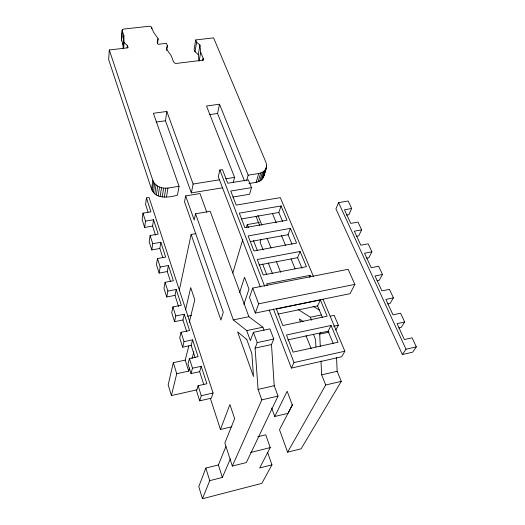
<?xml version="1.0" encoding="UTF-8"?>
<svg xmlns="http://www.w3.org/2000/svg" width="525" height="525" viewBox="0 0 525 525"><rect width="100%" height="100%" fill="white"/><g stroke="black" fill="none" stroke-linecap="round" stroke-linejoin="round"><path stroke-width="0.79" d="M123.165 48.287L123.04 45.104L121.485 39.742M157.553 43.503L158.137 38.686L153.458 32.071L151.627 27.274L150.59 26.473L149.107 26.27L123.802 29.052L122.555 29.564L122.141 30.535L123.808 35.392L124.084 42.578L123.631 48.228M124.084 42.578L127.319 45.439L128.139 47.782L109.279 49.967L108.675 59.66L151.587 189.282C155.61 199.52 169.194 197.558 177.463 195.162L179.051 186.296L153.398 113.295L166.838 111.451L193.115 184.039L191.349 192.892L222.659 187.779M121.4 40.261L122.154 30.266M121.465 40.543L122.364 29.774M121.872 38.489L122.056 36.054M122.371 31.999L122.555 29.564M123.04 45.104L123.808 35.392M127.116 47.86L127.319 45.439M151.449 28.888L151.627 27.274M201.213 366.312L199.657 371.674L191.034 373.564L192.498 368.209L201.213 366.312L206.883 383.729L198.089 385.698L196.54 390.915L199.697 400.844L211.345 398.18L213.058 393.028L149.061 197.512L146.436 197.938L150.951 211.831L142.971 213.163L142.137 219.542L144.651 227.456L152.591 226.091L153.53 219.758L145.51 221.123L144.651 227.456M146.436 197.938L145.576 204.389L148.057 212.067M166.727 50.439L167.37 45.649L166.484 43.332L158.045 44.31L157.178 42L158.137 38.686M151.587 189.282L152.827 180.338L109.279 49.967M152.342 190.962L153.595 182.031L152.827 180.338M248.922 183.488C253.811 182.536 260.505 182.792 263.235 177.66C264.383 172.764 268.006 167.619 266.017 162.501L213.59 37.866L195.7 39.946L194.099 49.501L195.011 51.778L198.286 54.58L198.936 60.946M153.425 192.491L154.691 183.573L153.595 182.031M263.786 176.21L266.667 165.808M154.79 193.843L156.076 184.938L154.691 183.573M191.349 192.892L165.493 120.763L166.838 111.451M153.53 219.758L158.196 234.084L150.104 235.495L149.185 241.749L151.778 249.907L159.83 248.469L160.853 242.268L152.729 243.705L151.778 249.907M156.391 194.998L157.697 186.093L156.076 184.938M158.189 195.923L159.528 187.031L157.697 186.093M160.145 196.606L161.51 187.72L159.528 187.031M162.212 197.019L163.603 188.14L167.947 188.081L179.051 186.296M164.345 197.137L165.762 188.265M166.504 196.947L167.947 188.081M160.853 242.268L165.664 257.047L157.461 258.536L156.457 264.652L159.134 273.072L167.291 271.55L168.413 265.493L160.171 267.015L159.134 273.072M195.011 51.778L196.626 42.23L195.7 39.946M198.286 54.58L199.946 45.052L196.626 42.23M199.152 60.953L200.688 52.244L199.946 45.052M202.794 60.847L203.221 58.478L200.688 52.244M203.018 60.355L203.221 58.478M168.413 265.493L173.375 280.75L165.067 282.325L163.964 288.291L166.72 296.986L174.989 295.378L176.216 289.472L167.862 291.08L166.72 296.986M206.817 212.303L199.986 193.554L185.666 195.904L184.524 201.869L223.296 312.211L220.927 320.047L191.146 234.465L195.877 233.632M176.216 289.472L181.342 305.228L172.909 306.895L171.708 312.697L174.562 321.674L182.943 319.981L184.275 314.239L175.803 315.938L174.562 321.674M179.228 290.528L191.146 234.465M264.016 330.271L262.868 327.206L248.889 316.7L210.197 211.293L195.536 213.787L194.204 220.047L185.666 195.904M244.506 180.981L217.534 113.492L219.502 104.239L206.502 106.017L234.583 177.371L233.251 182.523M188.829 345.916L185.22 360.111L173.322 362.663L168.177 384.871L171.399 395.574L196.829 389.852M185.568 309.789L190.706 287.621L194.782 299.768L189.256 322.409M184.275 314.239L189.571 330.527L181.02 332.286L179.714 337.91L182.661 347.189L191.159 345.398L192.603 339.839L184.012 341.631L182.661 347.189M232.988 197.013L249.585 194.243L251.495 187.622L248.384 179.898L227.738 183.245L222.456 169.608L219.877 170.015L218.295 176.761L260.393 286.958M171.399 395.574L176.728 373.721L173.322 362.663M192.603 339.839L198.082 356.678L189.413 358.536L187.989 363.969L191.034 373.564M176.728 373.721L188.698 371.103L189.532 367.999M192.025 358.68L193.889 351.691M246.737 180.338L248.168 175.192L219.502 104.239M167.37 45.649L166.438 48.996L171.235 55.775L173.637 62.094L174.897 63.203L176.38 63.42L201.757 60.309L202.972 59.784L203.3 58.78M256.147 182.306L258.727 173.493C262.113 172.974 265.525 170.835 266.451 167.37M258.077 181.834L260.676 173.02M259.763 181.099L262.388 172.285M232.798 273.013L242.812 239.42M246.31 227.706L247.242 224.582L259.35 222.442M261.201 180.141L263.845 171.321M262.362 178.979L265.013 170.159M263.235 177.66L265.893 168.833M199.697 400.844L201.285 395.706L198.089 385.698M239.59 292.694L244.545 277.246L248.981 289.104L243.869 304.349M261.076 239.459L260.137 242.32L263.137 249.926M252.709 288.067L249.5 297.491L255.294 313.071L350.031 293.678L354.848 284.386L348.127 269.305L252.709 288.067L258.641 303.817L255.294 313.071M282.542 221.406L278.827 212.454L281.046 205.957L239.308 213.143L244.926 227.66L287.011 220.211L281.046 205.957M292.012 244.23L288.067 234.721L290.417 228.355L248.135 235.961L253.936 250.943L296.572 243.062L290.417 228.355M231.912 426.74L220.454 429.476L229.911 404.512L234.649 418.628L224.851 443.015L232.332 466.082L246.337 462.558L278.027 396.086L274.221 385.711L271.491 344.558L273.774 339.065L269.916 328.86L253.437 332.332L250.359 340.627L246.717 330.592L233.33 319.896L195.536 213.787M225.907 446.532L218.393 464.933L205.833 468.077L198.798 486.636L202.447 498.75L261.85 483.348L271.937 464.848L267.678 452.616M232.332 466.082L261.804 399.86L258.083 389.412L255.084 348.101L257.204 342.615L253.437 332.332M301.98 268.262L297.596 257.696L300.083 251.468L257.25 259.514L263.242 274.995L306.436 266.647L300.083 251.468M202.447 498.75L209.711 480.664L205.833 468.077M338.572 202.637L335.915 208.845L402.367 354.533L412.591 352.19L416.325 346.881L412.092 337.824L404.388 339.55L397.044 323.643L404.69 321.976L400.588 313.208L392.976 314.842L385.862 299.434L393.415 297.852L389.445 289.354L381.924 290.902L375.034 275.979L382.495 274.477L378.643 266.241L371.214 267.704L364.527 253.234L371.903 251.816L368.169 243.823L360.826 245.214L354.342 231.171L361.627 229.832L358.004 222.075L350.752 223.394L344.459 209.77L351.658 208.497L348.141 200.97L338.572 202.637L406.002 349.223L402.367 354.533M209.711 480.664L222.357 477.448L230.403 458.83M309.192 277.358L310.072 275.33L266.667 283.848L267.258 285.37M351.658 208.497L348.876 214.659L346.493 215.086M322.462 317.618L317.599 305.911L320.388 299.985L276.399 308.995L282.804 325.539L327.167 316.201L320.388 299.985M323.019 299.263L344.853 351.212L341.709 356.764L291.382 368.071L294.013 362.558L273.42 309.074M361.627 229.832L358.706 235.876L356.298 236.322M292.53 404.644L288.035 413.326L274.746 416.502L287.162 391.237L292.307 404.985L279.503 429.706L287.608 452.183L301.127 448.79L341.276 381.367L337.148 371.293L336.564 357.512M320.283 346.362L319.692 334.156L320.381 332.778M333.126 343.324L328.099 331.216L331.045 325.474L286.466 335.009L293.088 352.124L338.061 342.241L331.045 325.474M257.801 436.754L265.748 434.818L270.231 447.602L259.691 467.965L271.937 464.848M371.903 251.816L368.832 257.736L366.64 258.162M335.797 330.067L338.343 325.231L334.156 315.328L330.199 316.162M382.495 274.477L379.267 280.265L377.048 280.717M287.608 452.183L325.703 384.989L341.276 381.367M393.415 297.852L390.029 303.496L387.785 303.968M404.69 321.976L401.133 327.462L398.862 327.961M250.642 452.471L270.231 447.602M261.804 399.86L278.027 396.086M258.083 389.412L274.221 385.711M325.703 384.989L321.654 374.843L337.148 371.293M201.285 395.706L213.058 393.028M406.002 349.223L416.325 346.881M294.013 362.558L344.853 351.212M287.91 339.878L328.099 331.216M255.084 348.101L271.491 344.558M319.692 334.156L329.136 332.115M257.204 342.615L273.774 339.065M333.578 326.255L338.343 325.231M246.717 330.592L262.868 327.206M298.082 309.455L310.347 317.251L321.202 314.974M278.014 314.088L317.599 305.911M233.33 319.896L248.889 316.7M187.733 316.142L191.54 315.374M258.641 303.817L354.848 284.386M259.179 264.987L297.596 257.696M250.215 241.605L288.067 234.721M241.454 218.964L278.827 212.454M251.495 187.622L230.751 191.041L236.198 205.104L280.304 197.63L313.53 276.682M193.115 184.039L219.43 179.806M225.809 178.782L234.583 177.371M248.168 175.192L258.727 173.493M156.122 122.076L165.493 120.763M209.495 114.614L217.534 113.492M161.51 187.72L163.603 188.14M313.018 306.252L319.771 310.327M303.345 321.582L299.322 318.931L300.536 321.976M310.072 275.33L310.695 276.826M272.488 213.623L276.202 222.685M281.466 235.515L285.488 245.332M291.06 258.923L295.089 268.734M310.347 317.251L311.568 320.25M313.438 334.359L315.591 339.682L315.932 346.966M257.946 215.348L261.89 225.225M267.048 238.147L270.998 248.023M276.458 261.699L280.711 272.337M306.016 335.685L311.187 348.639M256.029 216.32L259.639 225.409M268.223 262.868L272.416 273.518M247.242 224.582L248.423 227.614M253.444 240.509L257.283 250.366M262.598 264.016L266.733 274.634M219.877 170.015L264.593 286.151M269.168 309.914L291.382 368.071M271.694 408.043L274.746 416.502M210.387 398.455L220.454 429.476M152.591 226.091L155.498 235.088M159.83 248.469L162.829 257.749M167.291 271.55L170.474 281.407M174.989 295.378L178.605 306.561M182.943 319.981L186.677 331.531M191.159 345.398L195.09 357.551M199.657 371.674L203.785 384.444M142.971 213.163L145.51 221.123M150.104 235.495L152.729 243.705M157.461 258.536L160.171 267.015M165.067 282.325L167.862 291.08M172.909 306.895L175.803 315.938M181.02 332.286L184.012 341.631M189.413 358.536L192.498 368.209M185.22 360.111L188.698 371.103M218.393 464.933L222.357 477.448M320.985 361.01L321.654 374.843M246.77 339.439L237.589 331.866L253.503 376.537L251.849 353.528L246.77 339.439"/></g></svg>
